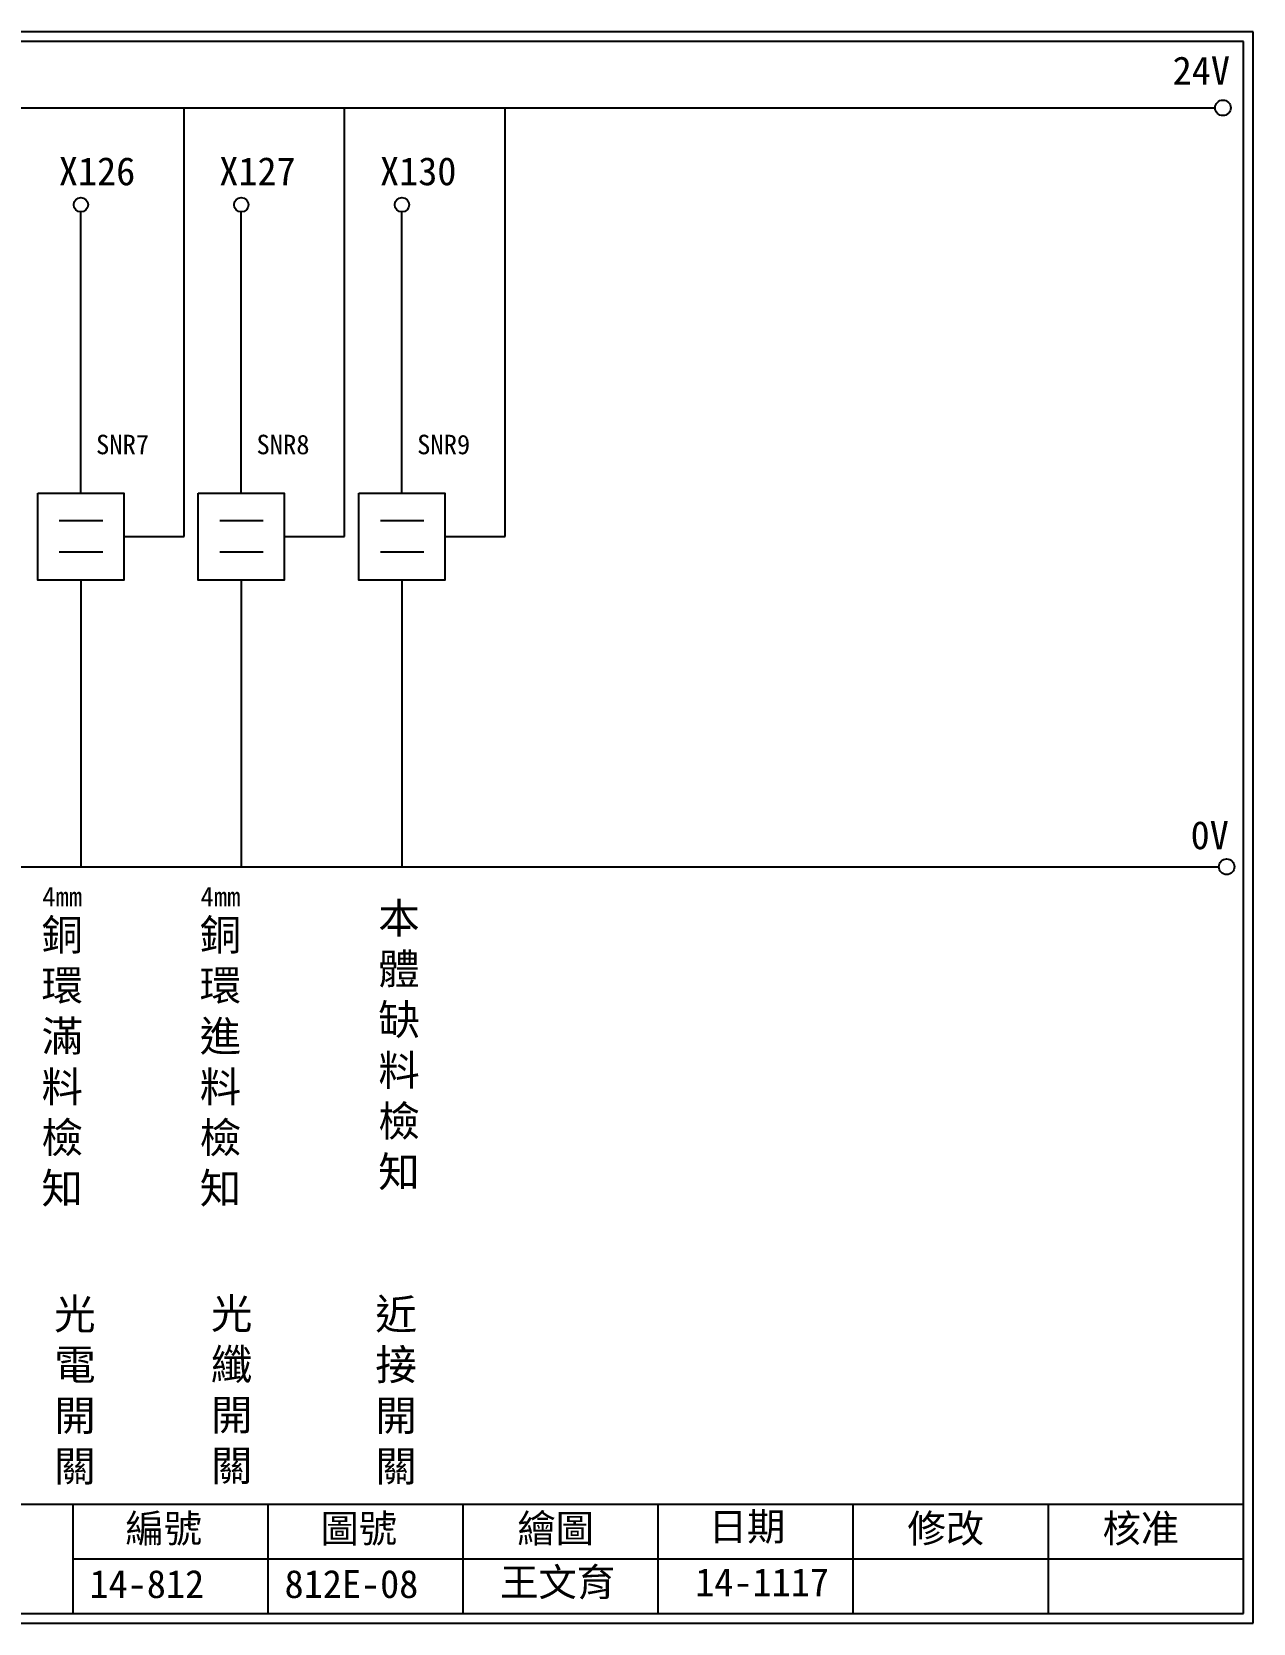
# Model space of a CAD drawing. Extents: x 275 to 562, y 265 to 469.
# Drawn here: x 405.4 to 561.9, y 264.9 to 468.9 of the extents above; entities that cross this region are included whole.
import ezdxf

# ---------------------------------------------------------------- set-up
doc = ezdxf.new("R2010")
doc.units = 0
doc.layers.get('0').update_dxf_attribs({"linetype": 'CONTINUOUS'})
doc.layers.add('圖框層', color=7, linetype='CONTINUOUS')
doc.layers.add('標尺寸層', color=3, linetype='CONTINUOUS')
doc.styles.add('CNS', font='romanc.shx', dxfattribs={"bigfont": 'chineset.shx'})
doc.styles.add('STSL', font='kaiu.ttf')

msp = doc.modelspace()

# ---------------------------------------------------------------- linework, layer by layer
for p, q in [((424.87, 404.23), (424.87, 459.14)), ((445.44, 404.23), (445.44, 459.14)), ((466.03, 404.23), (466.03, 459.14)), ((411.65, 409.8), (411.65, 445.83)), ((432.21, 409.8), (432.21, 445.83)), ((452.8, 409.8), (452.8, 445.83)), ((417.16, 404.23), (424.87, 404.23)), ((437.72, 404.23), (445.44, 404.23)), ((458.32, 404.23), (466.03, 404.23)), ((411.65, 398.65), (411.65, 361.87)), ((432.21, 398.65), (432.21, 361.87)), ((452.8, 398.65), (452.8, 361.87))]:
    msp.add_line(p, q)
for points in [[(406.14, 409.8), (417.16, 409.8), (417.16, 398.65), (406.14, 398.65)], [(426.7, 409.8), (437.72, 409.8), (437.72, 398.65), (426.7, 398.65)], [(447.29, 409.8), (458.32, 409.8), (458.32, 398.65), (447.29, 398.65)]]:
    msp.add_lwpolyline(points, close=True)
for centre in [(558.02, 459.17), (558.5, 361.9)]:
    msp.add_circle(centre, 1)
at = {"layer": '圖框層', "color": 7}
for p, q in [((561.9, 468.91), (274.9, 468.91)), ((560.65, 467.66), (276.15, 467.66)), ((560.65, 266.2), (560.65, 467.66)), ((561.9, 264.95), (561.9, 468.91)), ((276.15, 280.2), (560.65, 280.2)), ((410.65, 266.2), (410.65, 280.2)), ((435.65, 266.2), (435.65, 280.2)), ((460.65, 266.2), (460.65, 280.2)), ((485.65, 266.2), (485.65, 280.2)), ((510.65, 266.2), (510.65, 280.2)), ((535.65, 266.2), (535.65, 280.2)), ((410.65, 273.2), (560.65, 273.2)), ((276.15, 266.2), (560.65, 266.2)), ((274.9, 264.95), (561.9, 264.95))]:
    msp.add_line(p, q, dxfattribs=at)
at = {"layer": '標尺寸層', "color": 7}
for p, q in [((279.42, 459.17), (557.02, 459.17)), ((408.89, 406.26), (414.46, 406.26)), ((429.45, 406.26), (435.02, 406.26)), ((450.04, 406.26), (455.61, 406.26)), ((408.89, 402.28), (414.46, 402.28)), ((429.45, 402.28), (435.02, 402.28)), ((450.04, 402.28), (455.61, 402.28)), ((279.63, 361.9), (557.5, 361.9))]:
    msp.add_line(p, q, dxfattribs=at)
for centre in [(411.65, 446.75), (432.21, 446.75), (452.8, 446.75)]:
    msp.add_circle(centre, 0.92, dxfattribs=at)

# ---------------------------------------------------------------- texts
at = {"layer": '圖框層', "color": 4, "style": 'STSL'}
for s, height, p in [('24V', 3.6, (551.58, 462.16)), ('X126 ', 3.6, (408.83, 449.25)), ('X127 ', 3.6, (429.39, 449.25)), ('X130', 3.6, (449.99, 449.25)), ('SNR7', 2.5, (413.6, 414.77)), ('SNR8', 2.5, (434.16, 414.77)), ('SNR9', 2.5, (454.75, 414.77)), ('0V', 3.6, (553.88, 364.15)), ('繪圖', 3.6, (467.59, 275.29)), ('日期', 3.6, (492.12, 275.53)), ('編號', 3.6, (417.36, 275.28)), ('圖號', 3.6, (442.36, 275.28)), ('修改', 3.6, (517.59, 275.29)), ('核准', 3.6, (542.59, 275.29)), ('14-812', 3.6, (412.76, 268.17)), ('812E-08', 3.6, (437.76, 268.17)), ('王文育', 3.6, (465.39, 268.4)), ('14-1117', 3.6, (490.39, 268.4))]:
    msp.add_text(s, height=height, dxfattribs=at).set_placement(p)
at = {"layer": '標尺寸層', "color": 7, "char_height": 3.9, "width": 4.9608, "attachment_point": 5, "style": 'CNS'}
for s, insert in [('{\\fDFKai-SB|b0|i0|c136|p65;\\H0.64103x;4mm\\H1.56x;\\P銅環\\H0.99999x;滿料檢知}', (409.26, 338.82)), ('{\\fDFKai-SB|b0|i0|c136|p65;\\H0.64103x;4mm\\H1.56x;\\P銅環\\H0.99999x;進料檢知}', (429.54, 338.82)), ('{\\fDFKai-SB|b0|i0|c136|p65;本體缺料檢知}', (452.43, 338.85)), ('{\\fDFKai-SB|b0|i0|c136|p65;光電開關}', (410.89, 294.6)), ('{\\fDFKai-SB|b0|i0|c136|p65;光纖\\P開關}', (430.98, 294.67)), ('{\\fDFKai-SB|b0|i0|c136|p65;近接\\P開關}', (452.05, 294.6))]:
    msp.add_mtext(s, dxfattribs=dict(at, insert=insert))

doc.saveas('drawing.dxf')
